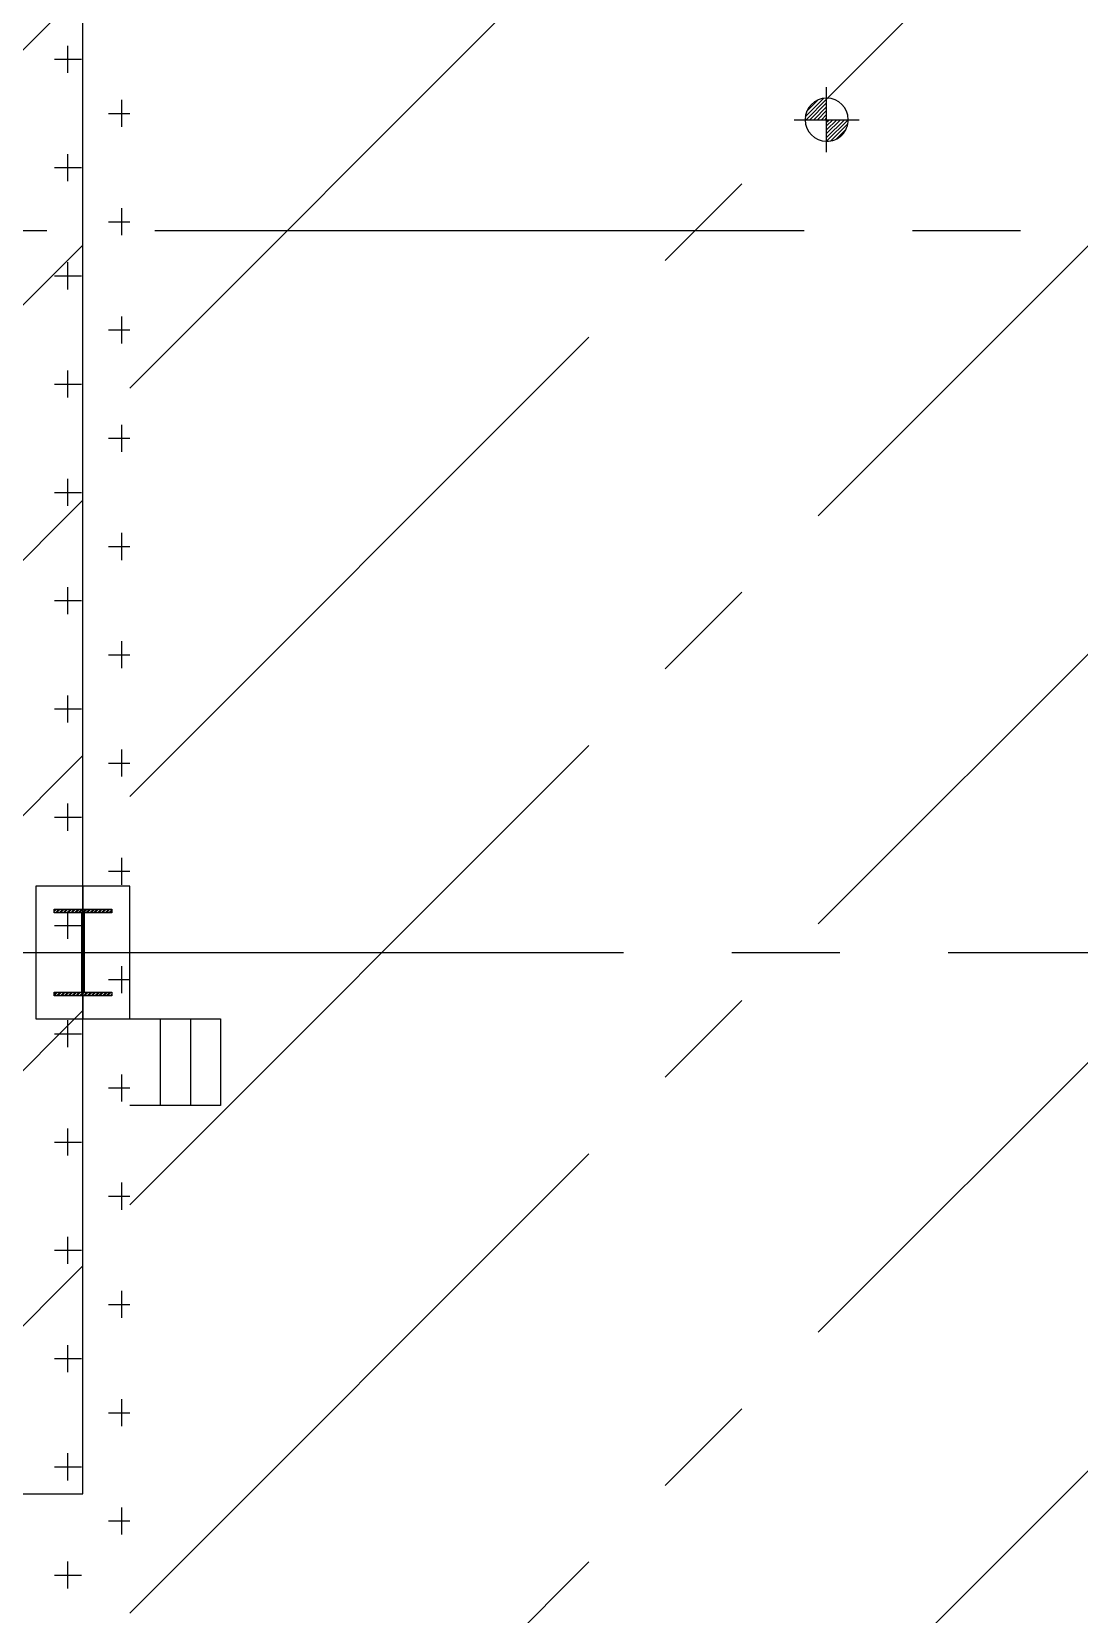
# Model space of a CAD drawing. Extents: x -40736 to 367926, y -65544 to 37405.
# Drawn here: x 346356 to 347082, y -53802 to -52705 of the extents above; entities that cross this region are included whole.
import ezdxf

# ---------------------------------------------------------------- set-up
doc = ezdxf.new("R2010")
doc.units = 0
doc.header["$LTSCALE"] = 600
doc.header["$MEASUREMENT"] = 0
doc.linetypes.add('CENTER2', pattern=[1.125, 0.75, -0.125, 0.125, -0.125])
doc.layers.get('0').update_dxf_attribs({"linetype": 'CONTINUOUS'})
doc.layers.add('DIM', color=4, linetype='CONTINUOUS')
doc.layers.add('底圖', color=253, linetype='CONTINUOUS')

# ---------------------------------------------------------------- blocks, each defined once
blk = doc.blocks.new('*X3')
at = {"color": 0, "linetype": 'Continuous'}
for p, q in [((4004.313, 2188.463), (4004.316, 2188.466)), ((4003.813, 2187.963), (4003.816, 2187.966))]:
    blk.add_line(p, q, dxfattribs=at)
blk = doc.blocks.new('B4-2', base_point=(4003.816, 2188.463))
for p, q in [((4003.816, 2188.963), (4003.816, 2189.213)), ((4003.816, 2188.463), (4003.816, 2188.963)), ((4003.066, 2188.463), (4003.316, 2188.463)), ((4003.316, 2188.463), (4003.816, 2188.463)), ((4003.816, 2187.963), (4003.816, 2188.463)), ((4003.816, 2188.463), (4004.313, 2188.463)), ((4004.313, 2188.463), (4004.566, 2188.463)), ((4003.816, 2187.713), (4003.816, 2187.963))]:
    blk.add_line(p, q)
at = {"color": 0, "linetype": 'Continuous'}
for p, q in [((4003.321, 2188.531), (4003.748, 2188.958)), ((4003.341, 2188.463), (4003.816, 2188.938)), ((4003.353, 2188.652), (4003.627, 2188.926)), ((4003.429, 2188.463), (4003.816, 2188.85)), ((4003.518, 2188.463), (4003.816, 2188.761)), ((4003.606, 2188.463), (4003.816, 2188.673)), ((4003.695, 2188.463), (4003.816, 2188.585)), ((4003.783, 2188.463), (4003.816, 2188.496)), ((4003.816, 2188.408), (4003.871, 2188.463)), ((4003.816, 2188.319), (4003.96, 2188.463)), ((4003.816, 2188.231), (4004.048, 2188.463)), ((4003.816, 2188.143), (4004.136, 2188.463)), ((4003.816, 2188.054), (4004.225, 2188.463)), ((4003.816, 2187.966), (4004.313, 2188.463)), ((4003.911, 2187.972), (4004.307, 2188.368)), ((4004.046, 2188.019), (4004.26, 2188.233)), ((4003.813, 2187.963), (4003.816, 2187.966))]:
    blk.add_line(p, q, dxfattribs=at)
at = {"linetype": 'Continuous'}
for start, end in [(90, 180), (269.6748, 0)]:
    blk.add_arc((4003.816, 2188.463), 0.5, start, end, dxfattribs=at)
for start, end in [(0, 90), (180, 270)]:
    blk.add_arc((4003.816, 2188.463), 0.5, start, end)
blk.add_blockref('*X3', (0, 0), dxfattribs=at)
blk = doc.blocks.new('A$C1C6605B1')
at = {"layer": 'DIM', "linetype": 'Continuous', "xscale": 29.99999999301508, "yscale": 29.99999999301508, "zscale": 29.99999999301508}
blk.add_blockref('B4-2', (2737.83899, 1661.35672), dxfattribs=at)

msp = doc.modelspace()

# ---------------------------------------------------------------- hatches: boundary and pattern name
at = {"layer": '底圖'}
h = msp.add_hatch(dxfattribs=at)
h.set_pattern_fill('ANSI31', color=253, scale=1000, style=0)
h.set_pattern_definition([(45, (309308.72, -68899.45), (-88.38835, 88.38835), [])])
h.paths.add_polyline_path([(337466.29017, -53718.31705), (346391.28917, -53718.31705), (346391.28917, -49643.31765), (337466.29017, -49643.31765)])

# ---------------------------------------------------------------- linework, layer by layer
at = {"layer": '底圖', "linetype": 'CENTER2'}
for p, q in [((346423.78957, -53235.22028), (348349.67818, -51309.33166)), ((346423.78957, -52952.37756), (348066.83547, -51309.33166)), ((346423.78957, -53518.06299), (348358.78957, -51583.06299)), ((346423.78957, -53800.9057), (348358.78957, -51865.9057)), ((346423.78957, -54083.74841), (348358.78957, -52148.74841)), ((346423.78957, -54366.59113), (348358.78957, -52431.59113)), ((346380.89298, -52734.00212), (346380.89298, -52715.25212)), ((346371.51798, -52724.62712), (346390.26798, -52724.62712)), ((346418.39298, -52771.50212), (346418.39298, -52752.75212)), ((346409.01798, -52762.12712), (346423.78957, -52762.12712)), ((346371.51798, -52799.62712), (346390.26798, -52799.62712)), ((346380.89298, -52809.00212), (346380.89298, -52790.25212)), ((346418.39298, -52846.50212), (346418.39298, -52827.75212)), ((360391.28956, -52843.33166), (335391.28957, -52843.33166)), ((346409.01798, -52837.12712), (346423.78957, -52837.12712)), ((346380.89298, -52884.00212), (346380.89298, -52865.25212)), ((346371.51798, -52874.62712), (346390.26798, -52874.62712)), ((346418.39298, -52921.50212), (346418.39298, -52902.75212)), ((346409.01798, -52912.12712), (346423.78957, -52912.12712)), ((346380.89298, -52959.00212), (346380.89298, -52940.25212)), ((346371.51798, -52949.62712), (346390.26798, -52949.62712)), ((346418.39298, -52996.50212), (346418.39298, -52977.75212)), ((346409.01798, -52987.12712), (346423.78957, -52987.12712)), ((346380.89298, -53034.00212), (346380.89298, -53015.25212)), ((346371.51798, -53024.62712), (346390.26798, -53024.62712)), ((346418.39298, -53071.50212), (346418.39298, -53052.75212)), ((346409.01798, -53062.12712), (346423.78957, -53062.12712)), ((346380.89298, -53109.00212), (346380.89298, -53090.25212)), ((346371.51798, -53099.62712), (346390.26798, -53099.62712)), ((346418.39298, -53146.50212), (346418.39298, -53127.75212)), ((346409.01798, -53137.12712), (346423.78957, -53137.12712)), ((346380.89298, -53184.00212), (346380.89298, -53165.25212)), ((346371.51798, -53174.62712), (346390.26798, -53174.62712)), ((346418.39298, -53221.50212), (346418.39298, -53202.75212)), ((346409.01798, -53212.12712), (346423.78957, -53212.12712)), ((346371.51798, -53249.62712), (346390.26798, -53249.62712)), ((346380.89298, -53259.00212), (346380.89298, -53240.25212)), ((346418.39298, -53296.50212), (346418.39298, -53277.75212)), ((346409.01798, -53287.12712), (346423.78957, -53287.12712)), ((346423.78957, -53297.33166), (346358.78957, -53297.33166)), ((346358.78957, -53297.33166), (346358.78957, -53389.33166)), ((346391.28957, -53297.33166), (346391.28957, -53389.33166)), ((346423.78957, -53389.33166), (346423.78957, -53297.33166)), ((346371.28957, -53314.11971), (346372.07761, -53313.33166)), ((346371.28957, -53315.00359), (346372.9615, -53313.33166)), ((346371.28957, -53313.33166), (346411.28957, -53313.33166)), ((346371.28957, -53315.83166), (346371.28957, -53313.33166)), ((346390.48957, -53315.83166), (346371.28957, -53315.83166)), ((346372.22926, -53315.83166), (346374.72926, -53313.33166)), ((346373.11315, -53315.83166), (346375.61315, -53313.33166)), ((346374.88091, -53315.83166), (346377.38091, -53313.33166)), ((346375.7648, -53315.83166), (346378.2648, -53313.33166)), ((346377.53256, -53315.83166), (346380.03256, -53313.33166)), ((346378.41645, -53315.83166), (346380.91645, -53313.33166)), ((346380.18422, -53315.83166), (346382.68422, -53313.33166)), ((346380.89298, -53334.00212), (346380.89298, -53315.25212)), ((346381.0681, -53315.83166), (346383.5681, -53313.33166)), ((346382.83587, -53315.83166), (346385.33587, -53313.33166)), ((346383.71975, -53315.83166), (346386.21975, -53313.33166)), ((346385.48752, -53315.83166), (346387.98752, -53313.33166)), ((346386.3714, -53315.83166), (346388.8714, -53313.33166)), ((346388.13917, -53315.83166), (346390.63917, -53313.33166)), ((346389.02305, -53315.83166), (346391.52305, -53313.33166)), ((346390.48957, -53316.13291), (346393.29082, -53313.33166)), ((346390.48957, -53317.0168), (346394.1747, -53313.33166)), ((346390.48957, -53370.83166), (346390.48957, -53315.83166)), ((346411.28957, -53315.83166), (346392.08957, -53315.83166)), ((346392.08957, -53315.83166), (346392.08957, -53370.83166)), ((346393.44247, -53315.83166), (346395.94247, -53313.33166)), ((346394.32635, -53315.83166), (346396.82635, -53313.33166)), ((346396.09412, -53315.83166), (346398.59412, -53313.33166)), ((346396.978, -53315.83166), (346399.478, -53313.33166)), ((346398.74577, -53315.83166), (346401.24577, -53313.33166)), ((346399.62965, -53315.83166), (346402.12965, -53313.33166)), ((346401.39742, -53315.83166), (346403.89742, -53313.33166)), ((346402.2813, -53315.83166), (346404.7813, -53313.33166)), ((346404.04907, -53315.83166), (346406.54907, -53313.33166)), ((346404.93295, -53315.83166), (346407.43295, -53313.33166)), ((346406.70072, -53315.83166), (346409.20072, -53313.33166)), ((346407.5846, -53315.83166), (346410.0846, -53313.33166)), ((346409.35237, -53315.83166), (346411.28957, -53313.89447)), ((346410.23625, -53315.83166), (346411.28957, -53314.77835)), ((346411.28957, -53313.33166), (346411.28957, -53315.83166)), ((346371.51798, -53324.62712), (346390.26798, -53324.62712)), ((346390.48957, -53318.78456), (346392.08957, -53317.18456)), ((346390.48957, -53319.66845), (346392.08957, -53318.06845)), ((346390.48957, -53321.43621), (346392.08957, -53319.83621)), ((346390.48957, -53322.3201), (346392.08957, -53320.7201)), ((346390.48957, -53324.08786), (346392.08957, -53322.48786)), ((346390.48957, -53324.97175), (346392.08957, -53323.37175)), ((346390.48957, -53326.73952), (346392.08957, -53325.13952)), ((346390.48957, -53327.6234), (346392.08957, -53326.0234)), ((346390.48957, -53329.39117), (346392.08957, -53327.79117)), ((346390.48957, -53330.27505), (346392.08957, -53328.67505)), ((346390.48957, -53332.04282), (346392.08957, -53330.44282)), ((346390.48957, -53332.9267), (346392.08957, -53331.3267)), ((346390.48957, -53334.69447), (346392.08957, -53333.09447)), ((346390.48957, -53335.57835), (346392.08957, -53333.97835)), ((346390.48957, -53337.34612), (346392.08957, -53335.74612)), ((346390.48957, -53338.23), (346392.08957, -53336.63)), ((333491.07, -53343.33166), (361991.28956, -53343.33166)), ((346358.78957, -53343.33166), (346423.78957, -53343.33166)), ((346390.48957, -53339.99777), (346392.08957, -53338.39777)), ((346390.48957, -53340.88165), (346392.08957, -53339.28165)), ((346390.48957, -53342.64942), (346392.08957, -53341.04942)), ((346390.48957, -53343.5333), (346392.08957, -53341.9333)), ((346390.48957, -53345.30107), (346392.08957, -53343.70107)), ((346390.48957, -53346.18495), (346392.08957, -53344.58495)), ((346390.48957, -53347.95272), (346392.08957, -53346.35272)), ((346390.48957, -53348.8366), (346392.08957, -53347.2366)), ((346390.48957, -53350.60437), (346392.08957, -53349.00437)), ((346390.48957, -53351.48825), (346392.08957, -53349.88825)), ((346390.48957, -53353.25602), (346392.08957, -53351.65602)), ((346390.48957, -53354.1399), (346392.08957, -53352.5399)), ((346390.48957, -53355.90767), (346392.08957, -53354.30767)), ((346390.48957, -53356.79155), (346392.08957, -53355.19155)), ((346390.48957, -53358.55932), (346392.08957, -53356.95932)), ((346390.48957, -53359.4432), (346392.08957, -53357.8432)), ((346390.48957, -53361.21097), (346392.08957, -53359.61097)), ((346418.39298, -53371.50212), (346418.39298, -53352.75212)), ((346371.28957, -53372.45602), (346372.91392, -53370.83166)), ((346371.28957, -53373.33166), (346371.28957, -53370.83166)), ((346371.28957, -53370.83166), (346390.48957, -53370.83166)), ((346371.29781, -53373.33166), (346373.79781, -53370.83166)), ((346373.06557, -53373.33166), (346375.56557, -53370.83166)), ((346373.94946, -53373.33166), (346376.44946, -53370.83166)), ((346375.71722, -53373.33166), (346378.21722, -53370.83166)), ((346376.60111, -53373.33166), (346379.10111, -53370.83166)), ((346378.36887, -53373.33166), (346380.86887, -53370.83166)), ((346379.25276, -53373.33166), (346381.75276, -53370.83166)), ((346381.02052, -53373.33166), (346383.52052, -53370.83166)), ((346381.90441, -53373.33166), (346384.40441, -53370.83166)), ((346383.67217, -53373.33166), (346386.17217, -53370.83166)), ((346384.55606, -53373.33166), (346387.05606, -53370.83166)), ((346386.32383, -53373.33166), (346388.82383, -53370.83166)), ((346387.20771, -53373.33166), (346389.70771, -53370.83166)), ((346388.97548, -53373.33166), (346392.08957, -53370.21757)), ((346389.85936, -53373.33166), (346392.35936, -53370.83166)), ((346390.48957, -53362.09485), (346392.08957, -53360.49485)), ((346390.48957, -53363.86262), (346392.08957, -53362.26262)), ((346390.48957, -53364.7465), (346392.08957, -53363.1465)), ((346390.48957, -53366.51427), (346392.08957, -53364.91427)), ((346390.48957, -53367.39815), (346392.08957, -53365.79815)), ((346390.48957, -53369.16592), (346392.08957, -53367.56592)), ((346390.48957, -53370.04981), (346392.08957, -53368.44981)), ((346391.62713, -53373.33166), (346394.12713, -53370.83166)), ((346392.08957, -53370.83166), (346411.28957, -53370.83166)), ((346392.51101, -53373.33166), (346395.01101, -53370.83166)), ((346394.27878, -53373.33166), (346396.77878, -53370.83166)), ((346395.16266, -53373.33166), (346397.66266, -53370.83166)), ((346396.93043, -53373.33166), (346399.43043, -53370.83166)), ((346397.81431, -53373.33166), (346400.31431, -53370.83166)), ((346399.58208, -53373.33166), (346402.08208, -53370.83166)), ((346400.46596, -53373.33166), (346402.96596, -53370.83166)), ((346402.23373, -53373.33166), (346404.73373, -53370.83166)), ((346403.11761, -53373.33166), (346405.61761, -53370.83166)), ((346404.88538, -53373.33166), (346407.38538, -53370.83166)), ((346405.76926, -53373.33166), (346408.26926, -53370.83166)), ((346407.53703, -53373.33166), (346410.03703, -53370.83166)), ((346408.42091, -53373.33166), (346410.92091, -53370.83166)), ((346409.01798, -53362.12712), (346423.78957, -53362.12712)), ((346411.28957, -53370.83166), (346411.28957, -53373.33166)), ((346411.28957, -53373.33166), (346371.28957, -53373.33166)), ((346410.18868, -53373.33166), (346411.28957, -53372.23078)), ((346411.07256, -53373.33166), (346411.28957, -53373.11466)), ((346358.78957, -53389.33166), (346423.78957, -53389.33166)), ((346380.89298, -53409.00212), (346380.89298, -53390.25212)), ((346423.78957, -53389.32792), (346486.78956, -53389.31635)), ((346444.78957, -53389.32407), (346444.80059, -53449.32407)), ((346465.78957, -53389.32021), (346465.80058, -53449.32021)), ((346486.78956, -53389.31635), (346486.80058, -53449.31635)), ((346371.51798, -53399.62712), (346390.26798, -53399.62712)), ((346418.39298, -53446.50212), (346418.39298, -53427.75212)), ((346409.01798, -53437.12712), (346423.78957, -53437.12712)), ((346486.80058, -53449.31635), (346423.78957, -53449.31635)), ((346380.89298, -53484.00212), (346380.89298, -53465.25212)), ((346371.51798, -53474.62712), (346390.26798, -53474.62712)), ((346409.01798, -53512.12712), (346423.78957, -53512.12712)), ((346418.39298, -53521.50212), (346418.39298, -53502.75212)), ((346380.89298, -53559.00212), (346380.89298, -53540.25212)), ((346371.51798, -53549.62712), (346390.26798, -53549.62712)), ((346418.39298, -53596.50212), (346418.39298, -53577.75212)), ((346409.01798, -53587.12712), (346423.78957, -53587.12712)), ((346380.89298, -53634.00212), (346380.89298, -53615.25212)), ((346371.51798, -53624.62712), (346390.26798, -53624.62712)), ((346418.39298, -53671.50212), (346418.39298, -53652.75212)), ((346409.01798, -53662.12712), (346423.78957, -53662.12712)), ((346371.51798, -53699.62712), (346390.26798, -53699.62712)), ((346380.89298, -53709.00212), (346380.89298, -53690.25212)), ((346418.39298, -53746.50212), (346418.39298, -53727.75212)), ((346409.01798, -53737.12712), (346423.78957, -53737.12712)), ((346380.89298, -53784.00212), (346380.89298, -53765.25212)), ((346371.51798, -53774.62712), (346390.26798, -53774.62712))]:
    msp.add_line(p, q, dxfattribs=at)
at = {"layer": '底圖', "color": 253}
msp.add_lwpolyline([(337466.29017, -53718.31705), (346391.28917, -53718.31705), (346391.28917, -49643.31765), (337466.29017, -49643.31765)], close=True, dxfattribs=at)

# ---------------------------------------------------------------- block references
msp.add_blockref('A$C1C6605B1', (344169.01004, -54427.7968), dxfattribs=at)

doc.saveas('drawing.dxf')
